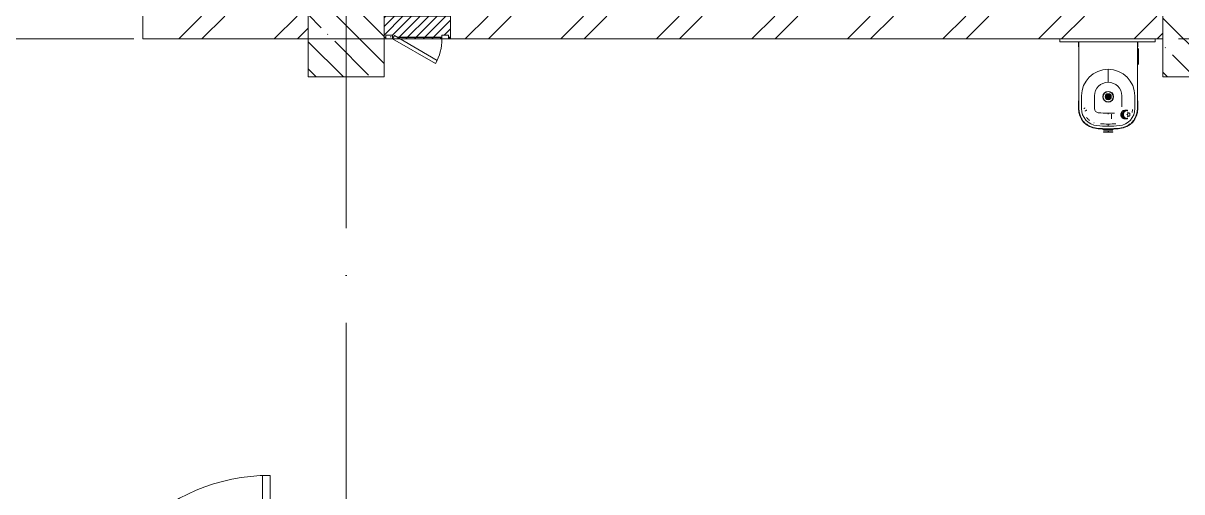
# Model space of a CAD drawing. Header units: millimetres. Extents: x -68946 to 288321, y -402657 to 324925.
# Drawn here: x 49662 to 55762, y -206953 to -204483 of the extents above; entities that cross this region are included whole.
import ezdxf

# ---------------------------------------------------------------- set-up
doc = ezdxf.new("R2010")
doc.units = ezdxf.units.MM
doc.linetypes.add('ADSK_Линия сетки', pattern=[2500, 2000, -250, 0, -250])
for name, color, linetype, lineweight in [('A-DETL-GENF-OTLN', 250, 'Continuous', 5), ('A-DOOR-____-MCUT', 250, 'Continuous', 5), ('A-DOOR-____-OTLN', 250, 'Continuous', 5), ('A-DOOR-FRAM-MCUT', 31, 'Continuous', 5), ('A-DOOR-FRAM-OTLN', 31, 'Continuous', 5), ('A-FLOR-____-OTLN', 192, 'Continuous', 9), ('A-GENM-____-MCUT', 250, 'Continuous', 25), ('A-GENM-____-OTLN', 250, 'Continuous', 9), ('A-WALL-____-MCUT', 250, 'Continuous', 13), ('A-WALL-____-PATT', 250, 'Continuous', 13), ('S-COLS-____-MCUT', 250, 'Continuous', 25), ('S-COLS-____-OTLN', 250, 'Continuous', 9), ('S-GRID-____-OTLN', 250, 'Continuous', 9)]:
    doc.layers.add(name, color=color, linetype=linetype, lineweight=lineweight)
pattern_1 = [(45, (-3188.22, -259241.4), (-251.4472, 251.4472), []), (45, (-3188.22, -258860.4), (-251.4472, 251.4472), [])]

# ---------------------------------------------------------------- blocks, each defined once
blk = doc.blocks.new('Дверь_СКБ_1Ст_Внутренняя - Д-8_2л_1100x2100h_Кабинет директора_ Канцелярия_ Бухгалтерия_ Кабинеты заместителей директора_ Кабинет организатора внеклассной и внешкольной 2-42643613-АР1_Маркировочный план 3 этажа')
at = {"layer": 'A-DOOR-____-OTLN'}
h = blk.add_hatch(dxfattribs=at)
h.set_pattern_fill('FP_3', color=256, style=0, pattern_type=2)
h.set_pattern_definition([(135, (1751.41, 164.685), (-14.14214, -14.14214), []), (225, (1751.41, 164.685), (14.14214, -14.14214), [])])
h.paths.add_polyline_path([(537.5, -100), (562.5, -100), (562.5, 100), (537.5, 100), (537.5, 95.5)])
at = {"layer": 'A-DOOR-FRAM-OTLN'}
h = blk.add_hatch(dxfattribs=at)
h.set_pattern_fill('FP_4', color=256, style=0, pattern_type=2)
h.set_pattern_definition([(45, (-371.384, 164.685), (-14.1421, 14.1421), []), (135, (-371.384, 164.685), (-14.1421, -14.1421), [])])
h.paths.add_polyline_path([(-512.5, -100), (-512.5, 100), (-537.5, 100), (-537.5, -100)])
at = {"layer": 'A-DOOR-____-MCUT'}
for p, q in [((512.5, 1100), (472.5, 1100)), ((472.5, 1100), (472.5, 100)), ((512.5, 100), (512.5, 1100)), ((472.5, 100), (512.5, 100))]:
    blk.add_line(p, q, dxfattribs=at)
at = {"layer": 'A-DOOR-____-OTLN'}
blk.add_arc((512.5, 100), 1000, 90, 180, dxfattribs=at)
at = {"layer": 'A-DOOR-FRAM-MCUT'}
for p, q in [((-497.5, 108), (-567.5, 108)), ((-567.5, 108), (-567.5, 100)), ((-567.5, 100), (-497.5, 100)), ((-512.5, 100), (-537.5, 100)), ((-537.5, 100), (-537.5, -100)), ((-487.5, 100), (-512.5, 100)), ((-512.5, 100), (-512.5, 20)), ((-512.5, -100), (-512.5, 100)), ((-497.5, 100), (-512.5, 100)), ((-512.5, 100), (-512.5, 99)), ((-512.5, 99), (-497.5, 99)), ((-497.5, 100), (-497.5, 108)), ((-497.5, 99), (-497.5, 100)), ((-487.5, 60), (-487.5, 100)), ((512.5, 100), (512.5, 60)), ((537.5, 100), (512.5, 100)), ((592.5, 108), (522.5, 108)), ((522.5, 108), (522.5, 100)), ((537.5, 100), (522.5, 100)), ((522.5, 100), (522.5, 99)), ((522.5, 100), (592.5, 100)), ((522.5, 99), (537.5, 99)), ((537.5, 20), (537.5, 100)), ((562.5, 100), (537.5, 100)), ((537.5, 100), (537.5, -100)), ((537.5, 99), (537.5, 100)), ((562.5, -100), (562.5, 100)), ((592.5, 100), (592.5, 108)), ((-512.5, 20), (-477.5, 20)), ((-497.5, 20), (-512.5, 20)), ((-512.5, 20), (-512.5, -100)), ((-497.5, -100), (-497.5, 20)), ((-477.5, 60), (-487.5, 60)), ((-477.5, 20), (-477.5, 60)), ((512.5, 60), (502.5, 60)), ((502.5, 60), (502.5, 20)), ((502.5, 20), (537.5, 20)), ((537.5, 20), (522.5, 20)), ((522.5, 20), (522.5, -100)), ((537.5, -100), (537.5, 20)), ((-497.5, -100), (-567.5, -100)), ((-567.5, -100), (-567.5, -108)), ((-567.5, -108), (-497.5, -108)), ((-537.5, -100), (-512.5, -100)), ((-512.5, -100), (-497.5, -100)), ((-497.5, -108), (-497.5, -100)), ((522.5, -100), (537.5, -100)), ((592.5, -100), (522.5, -100)), ((522.5, -100), (522.5, -108)), ((522.5, -108), (592.5, -108)), ((537.5, -100), (562.5, -100)), ((592.5, -108), (592.5, -100))]:
    blk.add_line(p, q, dxfattribs=at)
blk = doc.blocks.new('HDF-EBP_BASE - HDF-EBP_BASE-28709428-АР1_Маркировочный план 3 этажа')
at = {"layer": 'A-GENM-____-OTLN', "lineweight": 5}
for p, q in [((-254.381, 0), (-254.381, -15.875)), ((247.269, -15.875), (247.269, 0)), ((247.269, -15.875), (-254.381, -15.875))]:
    blk.add_line(p, q, dxfattribs=at)
blk = doc.blocks.new('HDF-EBP_SINK - HDF-EBP_SINK-V42-АР1_Маркировочный план 3 этажа')
at = {"layer": 'A-GENM-____-OTLN', "lineweight": 5}
for p, q in [((-156.6, -15.9), (-156.6, -41.3)), ((-156.6, -41.3), (-154.4, -41.3)), ((-154.4, -367.1), (-154.4, -15.9)), ((-154.4, -15.9), (-154.4, -367.1)), ((154.4, -15.9), (154.4, -367.1)), ((154.4, -367.1), (154.4, -15.9)), ((154.4, -41.3), (156.6, -41.3)), ((156.6, -41.3), (156.6, -15.9)), ((-140.4, -300.5), (-140.5, -367)), ((-72.1, -300.6), (-72.2, -367.1)), ((72.2, -358.4), (72.1, -300.6)), ((140.5, -367), (140.4, -300.5)), ((-154.4, -326.9), (-156.6, -326.9)), ((-156.6, -326.9), (-156.6, -367.1)), ((156.6, -326.9), (154.4, -326.9)), ((156.6, -367.1), (156.6, -326.9)), ((67.9, -392.4), (67.9, -390.6)), ((67.9, -406.3), (67.9, -404.6)), ((71.6, -383.4), (71.6, -413.5)), ((72.3, -396.8), (75, -396.8)), ((75, -399.9), (72.3, -399.9)), ((75, -393.5), (76.5, -393)), ((75, -393.5), (76.5, -393)), ((75, -396.8), (75, -393.5)), ((75, -396.8), (76.6, -396.8)), ((75, -403.2), (75, -399.9)), ((76.6, -399.9), (75, -399.9)), ((76.5, -403.7), (75, -403.2)), ((77.7, -404.1), (75, -403.2)), ((76.6, -393.5), (76.6, -396.8)), ((76.6, -399.9), (76.6, -403.2)), ((76.6, -403.2), (77.8, -403.6)), ((77.1, -407.3), (77.1, -388.9)), ((77.2, -388.1), (82.7, -388.1)), ((82.7, -408.8), (77.2, -408.8)), ((78, -396.8), (79.3, -396.8)), ((87.2, -381.6), (80.2, -381.6)), ((80.2, -415.3), (87.2, -415.3)), ((94.1, -378), (85.8, -378)), ((94.1, -418.9), (85.8, -418.9)), ((93, -376), (102.1, -376)), ((102.1, -421), (93, -421)), ((102.5, -376), (102.5, -381.2)), ((102.5, -408.7), (102.5, -410.5)), ((102.5, -415.7), (102.5, -420.9)), ((128.5, -371), (126.6, -387.1)), ((-28.6, -475.3), (-28.6, -473)), ((-4, -473), (-28.6, -473)), ((-28.6, -475.3), (-23.1, -475.3)), ((28.6, -475.3), (-28.6, -475.3)), ((-24.6, -484.4), (-23.8, -484.1)), ((24.6, -484.4), (-24.6, -484.4)), ((-23.8, -484.1), (-23.2, -484.1)), ((23.8, -484.1), (-23.8, -484.1)), ((22.2, -477.8), (-22.2, -477.8)), ((22.2, -484.1), (-22.2, -484.1)), ((28.6, -473), (3.1, -473)), ((23.1, -473), (28.6, -473)), ((23.2, -484.1), (23.8, -484.1)), ((23.8, -484.1), (24.6, -484.4)), ((28.6, -473), (28.6, -475.3)), ((2.6, -489.7), (-2.6, -489.7)), ((-2.6, -489.7), (2.6, -489.7)), ((2.6, -492), (-2.6, -492)), ((-2.6, -492), (2.6, -492))]:
    blk.add_line(p, q, dxfattribs=at)
at = {"layer": 'A-GENM-____-OTLN', "lineweight": 5, "flags": 128}
for points in [[(67.3, -398.5), (67.1, -395.3), (67.4, -392.1), (68.1, -389.6)], [(68.1, -407.3), (67.4, -404.9), (67.1, -401.7), (67.3, -398.5)], [(82.7, -376.6), (78.8, -377.9), (75.3, -380), (72.3, -382.6), (69.9, -385.7), (68.1, -389.1)], [(68.1, -407.8), (69.9, -411.3), (72.3, -414.4), (75.3, -417), (78.8, -419), (82.7, -420.3)], [(77.5, -386.9), (78.7, -384), (80.2, -381.6)], [(80.2, -415.3), (78.7, -412.9), (77.5, -410)], [(80.2, -381.6), (83, -379.5), (85.8, -378)], [(85.8, -418.9), (83, -417.4), (80.2, -415.3)], [(88.2, -376.2), (85.4, -376.4), (82.7, -376.6)], [(82.7, -420.3), (85.4, -420.5), (88.2, -420.7)], [(85.8, -378), (88.3, -377.3), (90.9, -376.8)], [(90.9, -420.1), (88.3, -419.6), (85.8, -418.9)], [(-28.6, -475.3), (-28.2, -475.6), (-27.7, -475.9), (-27.3, -476.1), (-26.9, -476.4), (-26.4, -476.6), (-25.9, -476.8), (-25.5, -477), (-25, -477.2), (-24.5, -477.3), (-24, -477.5), (-23.5, -477.6), (-23, -477.7), (-22.5, -477.7), (-22.2, -477.8)], [(22.2, -477.8), (22.7, -477.7), (23.2, -477.6), (23.7, -477.5), (24.2, -477.4), (24.7, -477.3), (25.2, -477.1), (25.7, -476.9), (26.1, -476.7), (26.6, -476.5), (27, -476.3), (27.5, -476), (27.9, -475.8), (28.3, -475.5), (28.6, -475.3)], [(-24.6, -489.5), (-24.6, -489.5), (-24.6, -489.6), (-24.6, -489.6), (-24.6, -489.7), (-24.6, -489.7), (-24.6, -489.7), (-24.6, -489.8), (-24.5, -489.8), (-24.5, -489.9), (-24.5, -489.9), (-24.5, -489.9), (-24.5, -490), (-24.5, -490), (-24.4, -490), (-24.4, -490.1), (-24.4, -490.1), (-24.4, -490.1), (-24.3, -490.2), (-24.3, -490.2), (-24.3, -490.2), (-24.2, -490.2), (-24.2, -490.3), (-24.2, -490.3), (-24.1, -490.3), (-24.1, -490.3), (-24.1, -490.4), (-24, -490.4), (-24, -490.4), (-24, -490.4), (-23.9, -490.4), (-23.9, -490.4), (-23.8, -490.4), (-23.8, -490.5), (-23.8, -490.5), (-23.7, -490.5)], [(-23.7, -490.5), (-16.7, -491.3), (-9.6, -491.8), (-2.6, -492)], [(2.6, -492), (9.7, -491.8), (16.8, -491.3), (23.7, -490.5)], [(23.7, -490.5), (23.8, -490.5), (23.8, -490.5), (23.9, -490.4), (23.9, -490.4), (23.9, -490.4), (24, -490.4), (24, -490.4), (24, -490.4), (24.1, -490.4), (24.1, -490.3), (24.1, -490.3), (24.2, -490.3), (24.2, -490.3), (24.2, -490.2), (24.3, -490.2), (24.3, -490.2), (24.3, -490.2), (24.4, -490.1), (24.4, -490.1), (24.4, -490.1), (24.4, -490), (24.5, -490), (24.5, -490), (24.5, -489.9), (24.5, -489.9), (24.5, -489.9), (24.5, -489.8), (24.6, -489.8), (24.6, -489.7), (24.6, -489.7), (24.6, -489.7), (24.6, -489.6), (24.6, -489.6), (24.6, -489.5), (24.6, -489.5)]]:
    blk.add_lwpolyline(points, dxfattribs=at)
at = {"layer": 'A-GENM-____-OTLN', "lineweight": 5}
for centre, radius in [((0, -304.7), 16.2), ((0, -304.7), 15.1), ((0, -304.7), 14.3), ((-11.5, -304.7), 2.38), ((-10, -298.9), 2.38), ((-5.9, -304.7), 2.38), ((-5.8, -294.7), 2.38), ((-2.8, -299.9), 2.38), ((0, -293.2), 2.38), ((0, -304.7), 1.68), ((2.8, -299.9), 2.38), ((5.7, -294.7), 2.38), ((5.9, -304.7), 2.38), ((10, -298.9), 2.38), ((11.5, -304.7), 2.38), ((-10, -310.5), 2.38), ((-5.8, -314.7), 2.38), ((-2.8, -309.5), 2.38), ((0, -316.2), 2.38), ((2.8, -309.5), 2.38), ((5.7, -314.7), 2.38), ((10, -310.5), 2.38)]:
    blk.add_circle(centre, radius, dxfattribs=at)
for centre, radius, start, end in [((0.2, -300.6), 140.6, 90.0806, 179.95166), ((-0.2, -300.6), 140.6, 0.04834, 89.9194), ((0.2, -300.6), 72.3, 90.15668, 179.95166), ((-0.2, -300.6), 72.3, 0.04834, 89.84332), ((0, -304.7), 28.5, 0, 180), ((0, -304.7), 28.5, 0, 180), ((0, -304.7), 28.5, 180, 360), ((0, -304.7), 28.5, 180, 360), ((0, -304.7), 27.1, 0, 180), ((0, -304.7), 27.1, 180, 0), ((0, -304.7), 16.2, 0, 180), ((0, -304.7), 16.2, 180, 0), ((0, -304.7), 15.1, 0, 180), ((0, -304.7), 15.1, 0, 180), ((0, -304.7), 15.1, 0, 180), ((0, -304.7), 15.1, 0, 180), ((0, -304.7), 15.1, 180, 360), ((0, -304.7), 15.1, 180, 0), ((0, -304.7), 15.1, 180, 0), ((0, -304.7), 15.1, 180, 0), ((0, -304.7), 14.3, 0, 180), ((0, -304.7), 14.3, 0, 180), ((0, -304.7), 14.3, 0, 180), ((0, -304.7), 14.3, 0, 180), ((0, -304.7), 14.3, 180, 360), ((0, -304.7), 14.3, 180, 0), ((0, -304.7), 14.3, 180, 0), ((0, -304.7), 14.3, 180, 0), ((-11.5, -304.7), 2.38, 360, 180), ((-11.5, -304.7), 2.38, 0, 180), ((-11.5, -304.7), 2.38, 180, 0), ((-11.5, -304.7), 2.38, 180, 360), ((-10, -298.9), 2.38, 0, 180), ((-10, -298.9), 2.38, 0, 180), ((-10, -298.9), 2.38, 180, 0), ((-10, -298.9), 2.38, 180, 360), ((0, -304.7), 11, 90, 270), ((-5.9, -304.7), 2.38, 0, 180), ((-5.9, -304.7), 2.38, 105, 180), ((-5.9, -304.7), 2.38, 180, 0), ((-5.9, -304.7), 2.38, 180, 255), ((-5.8, -294.7), 2.38, 0, 180), ((-5.8, -294.7), 2.38, 0, 180), ((-5.8, -294.7), 2.38, 180, 0), ((-5.8, -294.7), 2.38, 180, 360), ((-5.9, -304.7), 2.38, 0, 90), ((-5.9, -304.7), 2.38, 270, 0), ((-2.8, -299.9), 2.38, 0, 180), ((-2.8, -299.9), 2.38, 0, 180), ((-2.8, -299.9), 2.38, 180, 0), ((-2.8, -299.9), 2.38, 195, 0), ((0, -293.2), 2.38, 0, 180), ((0, -293.2), 2.38, 0, 180), ((0, -293.2), 2.38, 180, 0), ((0, -293.2), 2.38, 180, 255), ((0, -304.7), 1.68, 0, 180), ((0, -304.7), 1.68, 0, 180), ((0, -304.7), 1.68, 180, 0), ((0, -304.7), 1.68, 180, 0), ((0, -304.7), 11, 270, 90), ((2.8, -299.9), 2.38, 0, 180), ((2.8, -299.9), 2.38, 360, 180), ((2.8, -299.9), 2.38, 180, 0), ((2.8, -299.9), 2.38, 180, 345), ((0, -293.2), 2.38, 285, 0), ((5.7, -294.7), 2.38, 0, 180), ((5.7, -294.7), 2.38, 360, 180), ((5.7, -294.7), 2.38, 180, 0), ((5.7, -294.7), 2.38, 180, 0), ((5.9, -304.7), 2.38, 90.05545, 180), ((5.9, -304.7), 2.38, 0, 180), ((5.9, -304.7), 2.38, 90, 180), ((5.9, -304.7), 2.38, 180, 0), ((5.9, -304.7), 2.38, 180, 270), ((5.9, -304.7), 2.38, 0, 75), ((5.9, -304.7), 2.38, 285, 0), ((10, -298.9), 2.38, 0, 180), ((10, -298.9), 2.38, 0, 180), ((10, -298.9), 2.38, 180, 0), ((10, -298.9), 2.38, 180, 360), ((11.5, -304.7), 2.38, 0, 180), ((11.5, -304.7), 2.38, 0, 180), ((11.5, -304.7), 2.38, 180, 0), ((11.5, -304.7), 2.38, 180, 0), ((-10, -310.5), 2.38, 0, 180), ((-10, -310.5), 2.38, 360, 180), ((-10, -310.5), 2.38, 180, 0), ((-10, -310.5), 2.38, 180, 0), ((-5.8, -314.7), 2.38, 0, 180), ((-5.8, -314.7), 2.38, 0, 180), ((-5.8, -314.7), 2.38, 180, 0), ((-5.8, -314.7), 2.38, 180, 0), ((-2.8, -309.5), 2.38, 0, 180), ((-2.8, -309.5), 2.38, 180, 0), ((-2.8, -309.5), 2.38, 180, 0), ((-2.8, -309.5), 2.38, 0, 165), ((0, -316.2), 2.38, 0, 180), ((0, -316.2), 2.38, 105, 180), ((0, -316.2), 2.38, 180, 0), ((0, -316.2), 2.38, 180, 0), ((2.8, -309.5), 2.38, 0, 180), ((2.8, -309.5), 2.38, 15, 180), ((2.8, -309.5), 2.38, 180, 0), ((2.8, -309.5), 2.38, 180, 0), ((0, -316.2), 2.38, 0, 75), ((5.7, -314.7), 2.38, 0, 180), ((5.7, -314.7), 2.38, 0, 180), ((5.7, -314.7), 2.38, 180, 0), ((5.7, -314.7), 2.38, 180, 0), ((10, -310.5), 2.38, 0, 180), ((10, -310.5), 2.38, 360, 180), ((10, -310.5), 2.38, 180, 0), ((10, -310.5), 2.38, 180, 0), ((-50.8, -367.1), 105.8, 180, 264.53498), ((-50.8, -367.1), 103.6, 180, 213.81399), ((-50.8, -367.1), 103.6, 180, 195.49337), ((-50.8, -367.1), 103.6, 200.65349, 211.4163), ((-50.3, -367.1), 90.2, 179.95166, 264.22239), ((-50.7, -367), 78.7, 217.03872, 218.36079), ((-50.4, -367.7), 78.4, 220.21174, 232.12227), ((-50.3, -367.1), 21.9, 179.95166, 264.22239), ((-4.3, 87.2), 478.5, 264.22239, 270.5192), ((4.3, 87.2), 478.5, 269.4808, 273.46865), ((50.3, -367.1), 90.2, 275.77761, 0.04834), ((50.8, -367.1), 105.8, 275.46502, 360), ((94.7, -398.5), 4.73, 345.76487, 26.49474), ((94.7, -398.5), 13.1, 47.40096, 57.28895), ((94.7, -398.5), 13.1, 305.70053, 322.48704), ((94.7, -398.5), 13.1, 37.51296, 43.00881), ((50.8, -367.1), 103.6, 326.18601, 0), ((50.8, -367.1), 103.6, 328.5837, 339.34651), ((50.8, -367.1), 103.6, 344.50663, 360), ((-50.8, -367.1), 103.6, 217.87677, 226.84017), ((-50.8, -367.1), 103.6, 230.72099, 264.53498), ((-50.8, -367.1), 103.6, 233.11868, 243.88149), ((-50.8, -367.1), 103.6, 249.04161, 264.53498), ((-50.4, -367.7), 78.4, 250.84766, 252.2222), ((0, 163.9), 639.2, 264.53498, 267.55038), ((0, 163.9), 637, 264.53498, 270), ((0, 163.9), 637, 264.53498, 270), ((-4.3, 87.2), 546.8, 264.22239, 270.45437), ((0.1, 182.5), 631, 266.25379, 273.68967), ((0, 163.9), 639.2, 267.6208, 267.73584), ((0, 163.9), 639.2, 267.80044, 267.92698), ((4.3, 87.2), 546.8, 269.54563, 275.77761), ((0, 163.9), 637, 270, 275.46502), ((0, 163.9), 637, 270, 275.46502), ((0, 163.9), 639.2, 272.51498, 275.46502), ((50.8, -367.1), 103.6, 275.46502, 309.27901), ((50.8, -367.1), 103.6, 275.46502, 290.95839), ((50.8, -367.1), 103.6, 296.11851, 306.88132), ((50.8, -367.1), 103.6, 313.3418, 322.30519)]:
    blk.add_arc(centre, radius, start, end, dxfattribs=at)
for centre, major_axis, start_param, end_param in [((75.8, -398.3), (0, 5), 0.221966, 1.262588), ((75.8, -398.3), (0, 5), 1.879005, 2.919627), ((78.8, -398.3), (0, 5.94), 1.312399, 1.570796), ((78.8, -398.3), (0, 5.94), 1.570796, 1.829193), ((75.8, -398.3), (0, 5), 3.357204, 4.367651), ((75.8, -398.3), (0, 5), 5.020598, 5.432897)]:
    blk.add_ellipse(centre, major_axis=major_axis, ratio=0.731354, start_param=start_param, end_param=end_param, dxfattribs=at)
for points, knots in [([(0, -160), (0, -160.8), (0, -162.5), (0, -165), (0, -167.3), (0, -169.2), (0, -170.8), (0, -172), (0, -172.7), (0, -173.2), (0, -173.6), (0, -174.4), (0, -175.8), (0, -178.5), (0, -182.4), (0, -185.8), (0, -188.6), (0, -190.8), (0, -193.1), (0, -195.3), (0, -197.5), (0, -199.7), (0, -202), (0, -205.1), (0, -209), (0, -213.7), (0, -220), (0, -225), (0, -228.3)], [-1, -1, -1, -1, -0.972222, -0.944444, -0.916667, -0.888889, -0.861111, -0.833333, -0.805556, -0.777778, -0.75, -0.722222, -0.666667, -0.611111, -0.555556, -0.5, -0.472222, -0.444444, -0.416667, -0.388889, -0.361111, -0.333333, -0.305556, -0.277778, -0.222222, -0.166667, -0.111111, 0, 0, 0, 0]), ([(-128.6, -367.4), (-128.2, -367.2), (-127.4, -366.7), (-126.2, -366), (-124.8, -365.1), (-123.5, -364.3), (-123.2, -364.1), (-123.2, -364.1)], [-1, -1, -1, -1, -0.857143, -0.714286, -0.571429, -0.285714, 0, 0, 0, 0]), ([(-121.6, -380), (-121, -379.6), (-119.7, -378.9), (-117.9, -377.9), (-116.7, -377.3), (-116.3, -377), (-116.2, -377)], [-1, -1, -1, -1, -0.7857143, -0.5714286, -0.2857143, -0.1428571, -0.1428571, -0.1428571, -0.1428571]), ([(-116.1, -376.9), (-116.1, -376.9), (-115.6, -376.6), (-113.6, -375.6), (-111.8, -374.5)], [-1, -1, -1, -1, -0.8571429, -0.5714286, -0.5714286, -0.5714286, -0.5714286]), ([(17.9, -414.5), (17.9, -414.5), (17.9, -413.9), (17.9, -410.9), (17.9, -406.2), (17.9, -401.9), (18, -398.8), (18, -397.1)], [-1, -1, -1, -1, -0.8571429, -0.5714286, -0.4285714, -0.2857143, -0.1428571, -0.1428571, -0.1428571, -0.1428571]), ([(17.9, -420.8), (17.9, -420.1), (17.9, -418.7), (17.9, -416.6), (17.9, -415.2), (17.9, -414.7), (17.9, -414.6)], [-1, -1, -1, -1, -0.7857143, -0.5714286, -0.2857143, -0.1428571, -0.1428571, -0.1428571, -0.1428571]), ([(68.1, -389.1), (68.1, -389.3), (68, -389.5), (68, -389.9), (68, -390.1), (67.9, -390.4), (67.9, -390.7), (68, -391), (68, -391.2)], [0, 0, 0, 0, 0.1, 0.15, 0.2, 0.25, 0.3, 0.4, 0.4, 0.4, 0.4]), ([(68, -405.8), (68, -405.9), (67.9, -406.2), (67.9, -406.5), (68, -406.8), (68, -407), (68, -407.4), (68.1, -407.6), (68.1, -407.8)], [0.6, 0.6, 0.6, 0.6, 0.7, 0.75, 0.8, 0.85, 0.9, 1, 1, 1, 1]), ([(77.2, -408.8), (77.1, -408.1), (77.2, -406.7), (77.5, -404.8), (77.8, -403.5), (78, -402.7), (78.1, -402.1), (78.2, -401.5), (78.4, -400.9), (78.5, -400.3), (78.6, -399.7), (78.6, -399.1), (78.6, -398.5), (78.6, -397.8), (78.6, -397.2), (78.5, -396.6), (78.4, -396), (78.2, -395.4), (78.1, -394.8), (78, -394.2), (77.8, -393.5), (77.5, -392.1), (77.2, -390.2), (77.1, -388.8), (77.2, -388.1)], [0, 0, 0, 0, 0.111111, 0.222222, 0.277778, 0.305556, 0.333333, 0.361111, 0.388889, 0.416667, 0.444444, 0.472222, 0.5, 0.527778, 0.555556, 0.583333, 0.611111, 0.638889, 0.666667, 0.694444, 0.722222, 0.777778, 0.888889, 1, 1, 1, 1]), ([(82.7, -388.1), (82.1, -389.3), (81.2, -391.9), (80.5, -395.8), (80.4, -399), (80.6, -401.3), (80.8, -402.9), (81.2, -404.5), (81.7, -406.5), (82.3, -407.9), (82.7, -408.8)], [0, 0, 0, 0, 0.2, 0.4, 0.55, 0.625, 0.7, 0.775, 0.85, 1, 1, 1, 1]), ([(94.3, -376.6), (95.7, -376.5), (98.2, -376.3), (100.8, -376), (102.2, -375.9), (102.5, -376), (102.5, -376)], [0, 0, 0, 0, 0.1666667, 0.3333333, 0.5, 0.6188068, 0.6188068, 0.6188068, 0.6188068]), ([(102.4, -420.9), (102.4, -421), (101.5, -421), (98.2, -420.7), (95.7, -420.4), (94.3, -420.3)], [0.3811932, 0.3811932, 0.3811932, 0.3811932, 0.6666667, 0.8333333, 1, 1, 1, 1]), ([(105, -406.4), (104.7, -406.3), (104.2, -405.8), (103.7, -404.9), (103.4, -404.2), (103.2, -403.7), (103.1, -403.3), (103, -402.9), (102.8, -402.3), (102.7, -401.6), (102.6, -401), (102.5, -400.5), (102.5, -399.9), (102.4, -399.2), (102.4, -398.4), (102.4, -397.7), (102.5, -397.1), (102.5, -396.6), (102.6, -395.7), (102.8, -394.9), (102.9, -394.4)], [-1, -1, -1, -1, -0.8, -0.7, -0.65, -0.6, -0.575, -0.55, -0.5, -0.45, -0.4, -0.375, -0.35, -0.3, -0.25, -0.2, -0.175, -0.15, -0.1, 0, 0, 0, 0]), ([(111, -390.3), (111.3, -390.4), (111.7, -390.6), (112.1, -391), (112.4, -391.2), (112.5, -391.3), (112.6, -391.4), (112.7, -391.5), (112.8, -391.6), (113, -391.8), (113.3, -392.2), (113.6, -392.6), (113.8, -393), (113.9, -393.3), (113.9, -393.5), (114, -393.7), (114.1, -394.1), (114.2, -394.5), (114.4, -395.2), (114.6, -396.1), (114.7, -397.1), (114.8, -397.9), (114.8, -398.3), (114.9, -398.6), (114.8, -398.9), (114.8, -399.4), (114.7, -400.1), (114.6, -401), (114.4, -401.9), (114.2, -402.5), (114.1, -402.9), (114, -403.2), (113.9, -403.4), (113.9, -403.5), (113.8, -403.7), (113.7, -404), (113.6, -404.3), (113.3, -404.8), (113, -405.1), (112.8, -405.3), (112.6, -405.4), (112.5, -405.6), (112.4, -405.7), (112.1, -406), (111.8, -406.2), (111.4, -406.4), (110.8, -406.7), (110.1, -406.9), (108.9, -407.1), (107.2, -407), (105.8, -406.7), (105, -406.4)], [-1, -1, -1, -1, -0.944444, -0.916667, -0.902778, -0.895833, -0.888889, -0.881944, -0.875, -0.861111, -0.833333, -0.805556, -0.791667, -0.784722, -0.777778, -0.770833, -0.763889, -0.75, -0.736111, -0.722222, -0.694444, -0.680556, -0.673611, -0.666667, -0.659722, -0.652778, -0.638889, -0.611111, -0.597222, -0.583333, -0.569444, -0.5625, -0.559028, -0.555556, -0.548611, -0.541667, -0.527778, -0.5, -0.472222, -0.458333, -0.451389, -0.444444, -0.430556, -0.416667, -0.388889, -0.361111, -0.333333, -0.277778, -0.222222, -0.111111, 0, 0, 0, 0]), ([(0, -459.6), (0, -458.7), (0, -457), (0, -454.6), (0, -452.3), (0, -450.4), (0, -449.1), (0, -448.5), (0, -448.4)], [-1, -1, -1, -1, -0.9722222, -0.9444444, -0.9166667, -0.8888889, -0.8611111, -0.852685, -0.852685, -0.852685, -0.852685])]:
    blk.add_open_spline(points, degree=3, knots=knots, dxfattribs=at)
for points in [[(-123.2, -364.1), (-123.2, -364.1), (-123, -364), (-122.7, -363.8)], [(0, -395.6), (0, -394.2), (0, -392.7), (0, -391.3)], [(77.2, -388.1), (77.2, -387.9), (77.3, -387.5), (77.4, -387.1), (77.5, -386.9)], [(77.5, -410), (77.4, -409.8), (77.3, -409.5), (77.2, -409), (77.2, -408.8)], [(87.2, -381.6), (86.4, -382.5), (84.8, -384.4), (83.4, -386.8), (82.7, -388.1)], [(82.7, -408.8), (83.4, -410.1), (84.8, -412.5), (86.4, -414.5), (87.2, -415.3)], [(94.1, -378), (93, -378.4), (90.7, -379.4), (88.4, -380.8), (87.2, -381.6)], [(87.2, -415.3), (88.4, -416.1), (90.7, -417.5), (93, -418.5), (94.1, -418.9)], [(91.2, -376), (90.4, -376.1), (89.3, -376.2), (88.2, -376.2)], [(88.2, -420.7), (89.3, -420.8), (90.4, -420.8), (91.2, -420.9)], [(90.9, -376.8), (91.7, -376.6), (93.1, -376.3), (93.6, -376.1), (93.6, -376.1)], [(93.6, -420.8), (93.6, -420.8), (93.1, -420.6), (91.7, -420.3), (90.9, -420.1)], [(93.6, -376.8), (93.9, -376.7), (94.1, -376.7), (94.3, -376.6)], [(94.3, -420.3), (94.1, -420.3), (93.9, -420.2), (93.6, -420.1)], [(99.3, -376.8), (98.5, -377), (96.8, -377.3), (95, -377.8), (94.1, -378)], [(94.1, -418.9), (95, -419.2), (96.8, -419.6), (98.5, -419.9), (99.3, -420.1)], [(102.4, -376.1), (102.2, -376.2), (101.1, -376.5), (99.3, -376.8)], [(99.3, -420.1), (100.2, -420.3), (101.6, -420.6), (102.3, -420.8), (102.4, -420.8)], [(102.4, -409.9), (102.4, -409.6), (102.4, -409.3), (102.3, -409.1)], [(102.9, -394.4), (103.2, -393.3), (103.8, -391.5), (104.6, -390.7), (105, -390.5)], [(105, -390.5), (106.2, -390.1), (108.3, -389.7), (110.1, -390), (111, -390.3)]]:
    blk.add_open_spline(points, degree=3, dxfattribs=at)
blk = doc.blocks.new('Elkay_logo - Elkay_logo-28709096-АР1_Маркировочный план 3 этажа')
at = {"layer": 'A-GENM-____-OTLN', "lineweight": 5}
for p, q in [((18779.4, 54625), (18783.3, 54625)), ((18783.3, 54624.2), (18783.3, 54625)), ((18783.3, 54625), (18783.3, 54624.2)), ((18783.3, 54624.2), (18783.3, 54541.7)), ((18783.3, 54623.2), (18784.1, 54623.2)), ((18784.1, 54623.2), (18784.1, 54542.7)), ((18783.3, 54540.9), (18779.4, 54540.9)), ((18783.3, 54542.7), (18784.1, 54542.7)), ((18783.3, 54541.7), (18783.3, 54540.9)), ((18783.3, 54540.9), (18783.3, 54541.7))]:
    blk.add_line(p, q, dxfattribs=at)
blk = doc.blocks.new('BSC_Колонна _Прямоугольная - 400x400-V66-АР1_Маркировочный план 3 этажа')
at = {"layer": 'S-COLS-____-OTLN', "lineweight": 5}
h = blk.add_hatch(dxfattribs=at)
h.set_pattern_fill('FP_40', color=256, style=0, pattern_type=2)
h.set_pattern_definition([(135, (-54549.98, -54675), (-142.5619, -142.5619), []), (135, (-54407.42, -54675), (-142.5619, -142.5619), [252.016, -50.403, 3.353, -47.05])])
h.paths.add_polyline_path([(200, -200), (200, 200), (-200, 200), (-199.9, -200), (195.1, -200)])
at = {"layer": 'S-COLS-____-MCUT', "lineweight": 5}
for p, q in [((200, 200), (-200, 200)), ((-200, 200), (-200, -200)), ((200, 120), (200, 200)), ((200, 10), (200, 120)), ((200, 0), (200, 7)), ((200, -200), (200, 0)), ((-200, -200), (200, -200))]:
    blk.add_line(p, q, dxfattribs=at)
blk = doc.blocks.new('BSC_Колонна _Прямоугольная - 400x400-V67-АР1_Маркировочный план 3 этажа')
at = {"layer": 'S-COLS-____-OTLN', "lineweight": 5}
h = blk.add_hatch(dxfattribs=at)
h.set_pattern_fill('FP_41', color=256, style=0, pattern_type=2)
h.set_pattern_definition([(135, (-59049.98, -54675), (-142.5619, -142.5619), []), (135, (-58907.42, -54675), (-142.5619, -142.5619), [252.016, -50.403, 3.353, -47.05])])
h.paths.add_polyline_path([(-200, -200), (200, -200), (200, 200), (-200, 200), (-200, -84.9)])
at = {"layer": 'S-COLS-____-MCUT', "lineweight": 5}
for p, q in [((200, 200), (-200, 200)), ((-200, 200), (-200, -200)), ((200, -200), (200, 200)), ((-200, -200), (200, -200))]:
    blk.add_line(p, q, dxfattribs=at)
blk = doc.blocks.new('АР_Люк - ЛРС_ВК_350х400_наружный_NCS S 1000-N-42749752-АР1_Маркировочный план 3 этажа')
at = {"layer": 'A-DOOR-____-OTLN'}
h = blk.add_hatch(dxfattribs=at)
h.set_pattern_fill('FP_54', color=256, style=0, pattern_type=2)
h.set_pattern_definition([(45, (125, 0), (-22.6274, 22.6274), [])])
h.paths.add_polyline_path([(19.8, 60), (-5, 60), (-5, 40), (-40, 40), (-40, 60), (-50, 60), (-50, -60), (300, -60), (300, 60), (290, 60), (290, 56.6), (279.6, 53), (290, 53), (290, 40), (255, 40), (255, 44.6), (270.8, 50), (255, 50), (255, 60), (245, 42.7), (230.8, 50.9), (236.5, 60), (24.1, 60)])
at = {"layer": 'A-DETL-GENF-OTLN', "lineweight": 5}
for p, q in [((300, 60), (-50, 60)), ((-50, 60), (-50, -60)), ((300, -60), (300, 60)), ((-50, -60), (300, -60))]:
    blk.add_line(p, q, dxfattribs=at)
at = {"layer": 'A-DOOR-____-MCUT', "lineweight": 5}
for p, q in [((29.8, 190), (19.8, 172.7)), ((255, 60), (29.8, 190)), ((19.8, 172.7), (245, 42.7)), ((-5, 60), (-40, 60)), ((-40, 60), (-40, 40)), ((-40, 40), (-5, 40)), ((-5, 40), (-5, 60)), ((245, 42.7), (255, 60)), ((290, 60), (255, 60)), ((255, 60), (255, 40)), ((255, 40), (290, 40)), ((290, 40), (290, 60))]:
    blk.add_line(p, q, dxfattribs=at)
blk.add_arc((255, 60), 260, 150, 180, dxfattribs=at)
at = {"layer": 'A-DOOR-____-OTLN'}
blk.add_line((255, 60), (29.8, 190), dxfattribs=at)
blk = doc.blocks.new('ASML_АР_Отделка Люка - ВО Отделка люков_Грунтовка 0_Шпатлевка 0_Окраска 0_0-42723977-АР1_Маркировочный план 3 этажа')
at = {"layer": 'A-GENM-____-MCUT', "lineweight": 5}
for p, q in [((-165, 3), (-175, 3)), ((-175, 3), (-175, 0)), ((102.1, 3), (-130, 3)), ((130, 3), (126, 3)), ((175, 3), (165, 3)), ((175, 0), (175, 3)), ((-175, 0), (-165, 0)), ((-130, 0), (107.3, 0)), ((124.2, 0), (130, 0)), ((165, 0), (175, 0))]:
    blk.add_line(p, q, dxfattribs=at)

msp = doc.modelspace()

# ---------------------------------------------------------------- hatches: boundary and pattern name
at = {"layer": 'A-WALL-____-PATT', "lineweight": 15, "true_color": 0x000000}
h = msp.add_hatch(dxfattribs=at)
h.set_pattern_fill('FP_2', color=18, style=0, pattern_type=2)
h.set_pattern_definition(pattern_1)
h.paths.add_polyline_path([(51161.7544, -204566.3886), (51161.7544, -204446.3886), (50291.8153, -204446.3886), (50291.8153, -204566.3863), (50612.0457, -204566.3886)])
h = msp.add_hatch(dxfattribs=at)
h.set_pattern_fill('FP_2', color=18, style=0, pattern_type=2)
h.set_pattern_definition(pattern_1)
h.paths.add_polyline_path([(52918.9229, -204566.3886), (55661.7544, -204566.3886), (55661.7544, -204446.3886), (51911.7768, -204446.3886), (51911.7768, -204566.3886), (52626.6497, -204566.3886)])

# ---------------------------------------------------------------- linework, layer by layer
at = {"layer": 'A-FLOR-____-OTLN', "color": 18, "lineweight": 5, "true_color": 0x000000}
msp.add_line((51561.8153, -204566.3886), (51561.8153, -204766.3892), dxfattribs=at)
at = {"layer": 'A-WALL-____-MCUT', "color": 18, "lineweight": 15, "true_color": 0x000000}
for p, q in [((50291.8153, -204201.3892), (50291.8153, -204566.3886)), ((50291.8153, -204566.3886), (51161.7544, -204566.3886)), ((51561.7768, -204566.3886), (51571.7768, -204566.3886)), ((51646.7768, -204566.3886), (51866.7768, -204566.3886)), ((51901.7768, -204566.3886), (55661.7544, -204566.3886))]:
    msp.add_line(p, q, dxfattribs=at)
at = {"layer": 'S-GRID-____-OTLN', "color": 18, "linetype": 'ADSK_Линия сетки', "true_color": 0x000000}
for p, q in [((51361.7763, -220563.733), (51361.7763, -199653.1503)), ((-6757.7749, -204566.3886), (70471.963, -204566.3886))]:
    msp.add_line(p, q, dxfattribs=at)

# ---------------------------------------------------------------- block references
at = {"layer": 'A-DOOR-____-OTLN', "color": 18, "true_color": 0x000000, "rotation": 180}
msp.add_blockref('АР_Люк - ЛРС_ВК_350х400_наружный_NCS S 1000-N-42749752-АР1_Маркировочный план 3 этажа', (51861.7768, -204506.3886), dxfattribs=at)
at = {"layer": 'A-DOOR-____-OTLN', "color": 18, "true_color": 0x000000}
msp.add_blockref('Дверь_СКБ_1Ст_Внутренняя - Д-8_2л_1100x2100h_Кабинет директора_ Канцелярия_ Бухгалтерия_ Кабинеты заместителей директора_ Кабинет организатора внеклассной и внешкольной 2-42643613-АР1_Маркировочный план 3 этажа', (50449.3153, -207966.3892), dxfattribs=at)
at = {"layer": 'A-GENM-____-OTLN', "color": 18, "lineweight": 5, "true_color": 0x000000, "rotation": 180}
msp.add_blockref('ASML_АР_Отделка Люка - ВО Отделка люков_Грунтовка 0_Шпатлевка 0_Окраска 0_0-42723977-АР1_Маркировочный план 3 этажа', (51736.7768, -204556.3886), dxfattribs=at)
at = {"layer": 'A-GENM-____-OTLN', "color": 18, "lineweight": 5, "true_color": 0x000000}
for name, p in [('HDF-EBP_BASE - HDF-EBP_BASE-28709428-АР1_Маркировочный план 3 этажа', (55373.9365, -204566.3886)), ('HDF-EBP_SINK - HDF-EBP_SINK-V42-АР1_Маркировочный план 3 этажа', (55373.9365, -204566.3886)), ('Elkay_logo - Elkay_logo-28709096-АР1_Маркировочный план 3 этажа', (36748.9365, -259241.3892))]:
    msp.add_blockref(name, p, dxfattribs=at)
at = {"layer": 'S-COLS-____-OTLN', "color": 18, "lineweight": 5, "true_color": 0x000000}
for name, p in [('BSC_Колонна _Прямоугольная - 400x400-V66-АР1_Маркировочный план 3 этажа', (51361.7544, -204566.3886)), ('BSC_Колонна _Прямоугольная - 400x400-V67-АР1_Маркировочный план 3 этажа', (55861.7544, -204566.3886))]:
    msp.add_blockref(name, p, dxfattribs=at)

doc.saveas('drawing.dxf')
